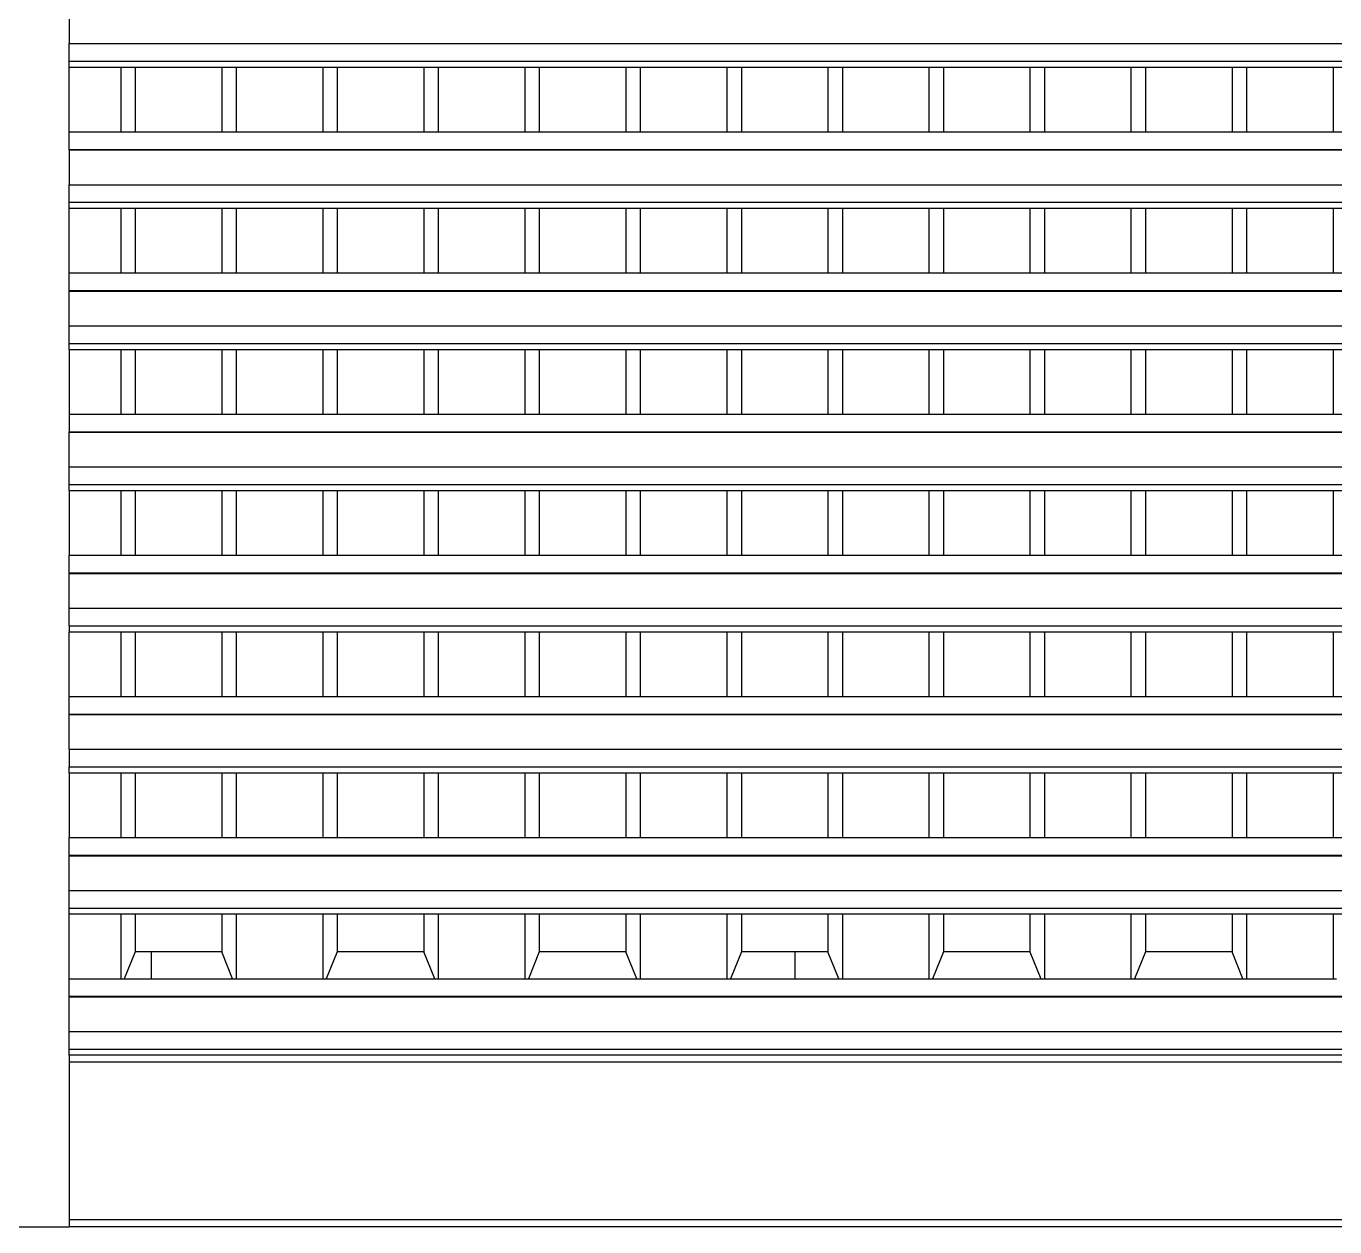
# Model space of a CAD drawing. Extents: x -92 to 92, y -11 to 21.
# Drawn here: x -58.459 to -56.63, y 14.388 to 16.066 of the extents above; entities that cross this region are included whole.
import ezdxf

# ---------------------------------------------------------------- set-up
doc = ezdxf.new("R2010")
doc.units = 0
doc.layers.get('0').update_dxf_attribs({"linetype": 'CONTINUOUS'})

msp = doc.modelspace()

# ---------------------------------------------------------------- linework, layer by layer
for p, q in [((-58.3987, 16.0907), (-58.3987, 16.0422)), ((-58.3987, 16.0422), (-54.7687, 16.0422)), ((-58.3987, 16.0176), (-58.3987, 16.0422)), ((-58.3987, 16.0176), (-54.7687, 16.0176)), ((-58.3987, 16.0093), (-58.3987, 16.0176)), ((-58.3987, 16.0093), (-58.3265, 16.0093)), ((-58.3987, 15.9189), (-58.3987, 16.0093)), ((-58.3265, 16.0093), (-58.3265, 15.9189)), ((-58.3265, 16.0093), (-58.3064, 16.0093)), ((-58.3064, 16.0093), (-58.3064, 15.9189)), ((-58.3064, 16.0093), (-58.1853, 16.0093)), ((-58.1853, 16.0093), (-58.1853, 15.9189)), ((-58.1853, 16.0093), (-58.1652, 16.0093)), ((-58.1652, 16.0093), (-58.1652, 15.9189)), ((-58.1652, 16.0093), (-58.0441, 16.0093)), ((-58.0441, 16.0093), (-58.0441, 15.9189)), ((-58.0441, 16.0093), (-58.0239, 16.0093)), ((-58.0239, 16.0093), (-58.0239, 15.9189)), ((-58.0239, 16.0093), (-57.9029, 16.0093)), ((-57.9029, 16.0093), (-57.9029, 15.9189)), ((-57.9029, 16.0093), (-57.8827, 16.0093)), ((-57.8827, 16.0093), (-57.8827, 15.9189)), ((-57.8827, 16.0093), (-57.7617, 16.0093)), ((-57.7617, 16.0093), (-57.7617, 15.9189)), ((-57.7617, 16.0093), (-57.7415, 16.0093)), ((-57.7415, 16.0093), (-57.7415, 15.9189)), ((-57.7415, 16.0093), (-57.6205, 16.0093)), ((-57.6205, 16.0093), (-57.6205, 15.9189)), ((-57.6205, 16.0093), (-57.6003, 16.0093)), ((-57.6003, 16.0093), (-57.6003, 15.9189)), ((-57.6003, 16.0093), (-57.4793, 16.0093)), ((-57.4793, 16.0093), (-57.4793, 15.9189)), ((-57.4793, 16.0093), (-57.4591, 16.0093)), ((-57.4591, 16.0093), (-57.4591, 15.9189)), ((-57.4591, 16.0093), (-57.3381, 16.0093)), ((-57.3381, 16.0093), (-57.3381, 15.9189)), ((-57.3381, 16.0093), (-57.3179, 16.0093)), ((-57.3179, 16.0093), (-57.3179, 15.9189)), ((-57.3179, 16.0093), (-57.1969, 16.0093)), ((-57.1969, 16.0093), (-57.1969, 15.9189)), ((-57.1969, 16.0093), (-57.1767, 16.0093)), ((-57.1767, 16.0093), (-57.1767, 15.9189)), ((-57.1767, 16.0093), (-57.0557, 16.0093)), ((-57.0557, 16.0093), (-57.0557, 15.9189)), ((-57.0557, 16.0093), (-57.0355, 16.0093)), ((-57.0355, 16.0093), (-57.0355, 15.9189)), ((-57.0355, 16.0093), (-56.9145, 16.0093)), ((-56.9145, 16.0093), (-56.9145, 15.9189)), ((-56.9145, 16.0093), (-56.8943, 16.0093)), ((-56.8943, 16.0093), (-56.8943, 15.9189)), ((-56.8943, 16.0093), (-56.7733, 16.0093)), ((-56.7733, 16.0093), (-56.7733, 15.9189)), ((-56.7733, 16.0093), (-56.7531, 16.0093)), ((-56.7531, 16.0093), (-56.7531, 15.9189)), ((-56.7531, 16.0093), (-56.6321, 16.0093)), ((-56.6321, 16.0093), (-56.6321, 15.9189)), ((-56.6321, 16.0093), (-56.6119, 16.0093)), ((-58.3987, 15.9189), (-58.3265, 15.9189)), ((-58.3987, 15.8943), (-58.3987, 15.9189)), ((-58.3265, 15.9189), (-58.3064, 15.9189)), ((-58.3064, 15.9189), (-58.1853, 15.9189)), ((-58.1853, 15.9189), (-58.1652, 15.9189)), ((-58.1652, 15.9189), (-58.0441, 15.9189)), ((-58.0441, 15.9189), (-58.0239, 15.9189)), ((-58.0239, 15.9189), (-57.9029, 15.9189)), ((-57.9029, 15.9189), (-57.8827, 15.9189)), ((-57.8827, 15.9189), (-57.7617, 15.9189)), ((-57.7617, 15.9189), (-57.7415, 15.9189)), ((-57.7415, 15.9189), (-57.6205, 15.9189)), ((-57.6205, 15.9189), (-57.6003, 15.9189)), ((-57.6003, 15.9189), (-57.4793, 15.9189)), ((-57.4793, 15.9189), (-57.4591, 15.9189)), ((-57.4591, 15.9189), (-57.3381, 15.9189)), ((-57.3381, 15.9189), (-57.3179, 15.9189)), ((-57.3179, 15.9189), (-57.1969, 15.9189)), ((-57.1969, 15.9189), (-57.1767, 15.9189)), ((-57.1767, 15.9189), (-57.0557, 15.9189)), ((-57.0557, 15.9189), (-57.0355, 15.9189)), ((-57.0355, 15.9189), (-56.9145, 15.9189)), ((-56.9145, 15.9189), (-56.8943, 15.9189)), ((-56.8943, 15.9189), (-56.7733, 15.9189)), ((-56.7733, 15.9189), (-56.7531, 15.9189)), ((-56.7531, 15.9189), (-56.6321, 15.9189)), ((-56.6321, 15.9189), (-56.6119, 15.9189)), ((-58.3987, 15.8943), (-54.7687, 15.8943)), ((-58.3987, 15.8934), (-58.3987, 15.8943)), ((-58.3987, 15.8934), (-54.7687, 15.8934)), ((-58.3987, 15.8934), (-58.3987, 15.8449)), ((-58.3987, 15.8449), (-54.7687, 15.8449)), ((-58.3987, 15.8203), (-58.3987, 15.8449)), ((-58.3987, 15.8203), (-54.7687, 15.8203)), ((-58.3987, 15.8121), (-58.3987, 15.8203)), ((-58.3987, 15.8121), (-58.3265, 15.8121)), ((-58.3987, 15.7216), (-58.3987, 15.8121)), ((-58.3265, 15.8121), (-58.3265, 15.7216)), ((-58.3265, 15.8121), (-58.3064, 15.8121)), ((-58.3064, 15.8121), (-58.3064, 15.7216)), ((-58.3064, 15.8121), (-58.1853, 15.8121)), ((-58.1853, 15.8121), (-58.1853, 15.7216)), ((-58.1853, 15.8121), (-58.1652, 15.8121)), ((-58.1652, 15.8121), (-58.1652, 15.7216)), ((-58.1652, 15.8121), (-58.0441, 15.8121)), ((-58.0441, 15.8121), (-58.0441, 15.7216)), ((-58.0441, 15.8121), (-58.0239, 15.8121)), ((-58.0239, 15.8121), (-58.0239, 15.7216)), ((-58.0239, 15.8121), (-57.9029, 15.8121)), ((-57.9029, 15.8121), (-57.9029, 15.7216)), ((-57.9029, 15.8121), (-57.8827, 15.8121)), ((-57.8827, 15.8121), (-57.8827, 15.7216)), ((-57.8827, 15.8121), (-57.7617, 15.8121)), ((-57.7617, 15.8121), (-57.7617, 15.7216)), ((-57.7617, 15.8121), (-57.7415, 15.8121)), ((-57.7415, 15.8121), (-57.7415, 15.7216)), ((-57.7415, 15.8121), (-57.6205, 15.8121)), ((-57.6205, 15.8121), (-57.6205, 15.7216)), ((-57.6205, 15.8121), (-57.6003, 15.8121)), ((-57.6003, 15.8121), (-57.6003, 15.7216)), ((-57.6003, 15.8121), (-57.4793, 15.8121)), ((-57.4793, 15.8121), (-57.4793, 15.7216)), ((-57.4793, 15.8121), (-57.4591, 15.8121)), ((-57.4591, 15.8121), (-57.4591, 15.7216)), ((-57.4591, 15.8121), (-57.3381, 15.8121)), ((-57.3381, 15.8121), (-57.3381, 15.7216)), ((-57.3381, 15.8121), (-57.3179, 15.8121)), ((-57.3179, 15.8121), (-57.3179, 15.7216)), ((-57.3179, 15.8121), (-57.1969, 15.8121)), ((-57.1969, 15.8121), (-57.1969, 15.7216)), ((-57.1969, 15.8121), (-57.1767, 15.8121)), ((-57.1767, 15.8121), (-57.1767, 15.7216)), ((-57.1767, 15.8121), (-57.0557, 15.8121)), ((-57.0557, 15.8121), (-57.0557, 15.7216)), ((-57.0557, 15.8121), (-57.0355, 15.8121)), ((-57.0355, 15.8121), (-57.0355, 15.7216)), ((-57.0355, 15.8121), (-56.9145, 15.8121)), ((-56.9145, 15.8121), (-56.9145, 15.7216)), ((-56.9145, 15.8121), (-56.8943, 15.8121)), ((-56.8943, 15.8121), (-56.8943, 15.7216)), ((-56.8943, 15.8121), (-56.7733, 15.8121)), ((-56.7733, 15.8121), (-56.7733, 15.7216)), ((-56.7733, 15.8121), (-56.7531, 15.8121)), ((-56.7531, 15.8121), (-56.7531, 15.7216)), ((-56.7531, 15.8121), (-56.6321, 15.8121)), ((-56.6321, 15.8121), (-56.6321, 15.7216)), ((-56.6321, 15.8121), (-56.6119, 15.8121)), ((-58.3987, 15.7216), (-58.3265, 15.7216)), ((-58.3987, 15.697), (-58.3987, 15.7216)), ((-58.3265, 15.7216), (-58.3064, 15.7216)), ((-58.3064, 15.7216), (-58.1853, 15.7216)), ((-58.1853, 15.7216), (-58.1652, 15.7216)), ((-58.1652, 15.7216), (-58.0441, 15.7216)), ((-58.0441, 15.7216), (-58.0239, 15.7216)), ((-58.0239, 15.7216), (-57.9029, 15.7216)), ((-57.9029, 15.7216), (-57.8827, 15.7216)), ((-57.8827, 15.7216), (-57.7617, 15.7216)), ((-57.7617, 15.7216), (-57.7415, 15.7216)), ((-57.7415, 15.7216), (-57.6205, 15.7216)), ((-57.6205, 15.7216), (-57.6003, 15.7216)), ((-57.6003, 15.7216), (-57.4793, 15.7216)), ((-57.4793, 15.7216), (-57.4591, 15.7216)), ((-57.4591, 15.7216), (-57.3381, 15.7216)), ((-57.3381, 15.7216), (-57.3179, 15.7216)), ((-57.3179, 15.7216), (-57.1969, 15.7216)), ((-57.1969, 15.7216), (-57.1767, 15.7216)), ((-57.1767, 15.7216), (-57.0557, 15.7216)), ((-57.0557, 15.7216), (-57.0355, 15.7216)), ((-57.0355, 15.7216), (-56.9145, 15.7216)), ((-56.9145, 15.7216), (-56.8943, 15.7216)), ((-56.8943, 15.7216), (-56.7733, 15.7216)), ((-56.7733, 15.7216), (-56.7531, 15.7216)), ((-56.7531, 15.7216), (-56.6321, 15.7216)), ((-56.6321, 15.7216), (-56.6119, 15.7216)), ((-58.3987, 15.697), (-54.7687, 15.697)), ((-58.3987, 15.6962), (-58.3987, 15.697)), ((-58.3987, 15.6962), (-54.7687, 15.6962)), ((-58.3987, 15.6477), (-58.3987, 15.6962)), ((-58.3987, 15.6477), (-54.7687, 15.6477)), ((-58.3987, 15.623), (-58.3987, 15.6477)), ((-58.3987, 15.623), (-54.7687, 15.623)), ((-58.3987, 15.6148), (-58.3987, 15.623)), ((-58.3987, 15.6148), (-58.3265, 15.6148)), ((-58.3987, 15.6148), (-58.3987, 15.5244)), ((-58.3265, 15.6148), (-58.3265, 15.5244)), ((-58.3265, 15.6148), (-58.3064, 15.6148)), ((-58.3064, 15.6148), (-58.3064, 15.5244)), ((-58.3064, 15.6148), (-58.1853, 15.6148)), ((-58.1853, 15.6148), (-58.1853, 15.5244)), ((-58.1853, 15.6148), (-58.1652, 15.6148)), ((-58.1652, 15.6148), (-58.1652, 15.5244)), ((-58.1652, 15.6148), (-58.0441, 15.6148)), ((-58.0441, 15.6148), (-58.0441, 15.5244)), ((-58.0441, 15.6148), (-58.0239, 15.6148)), ((-58.0239, 15.6148), (-58.0239, 15.5244)), ((-58.0239, 15.6148), (-57.9029, 15.6148)), ((-57.9029, 15.6148), (-57.9029, 15.5244)), ((-57.9029, 15.6148), (-57.8827, 15.6148)), ((-57.8827, 15.6148), (-57.8827, 15.5244)), ((-57.8827, 15.6148), (-57.7617, 15.6148)), ((-57.7617, 15.6148), (-57.7617, 15.5244)), ((-57.7617, 15.6148), (-57.7415, 15.6148)), ((-57.7415, 15.6148), (-57.7415, 15.5244)), ((-57.7415, 15.6148), (-57.6205, 15.6148)), ((-57.6205, 15.6148), (-57.6205, 15.5244)), ((-57.6205, 15.6148), (-57.6003, 15.6148)), ((-57.6003, 15.6148), (-57.6003, 15.5244)), ((-57.6003, 15.6148), (-57.4793, 15.6148)), ((-57.4793, 15.6148), (-57.4793, 15.5244)), ((-57.4793, 15.6148), (-57.4591, 15.6148)), ((-57.4591, 15.6148), (-57.4591, 15.5244)), ((-57.4591, 15.6148), (-57.3381, 15.6148)), ((-57.3381, 15.6148), (-57.3381, 15.5244)), ((-57.3381, 15.6148), (-57.3179, 15.6148)), ((-57.3179, 15.6148), (-57.3179, 15.5244)), ((-57.3179, 15.6148), (-57.1969, 15.6148)), ((-57.1969, 15.6148), (-57.1969, 15.5244)), ((-57.1969, 15.6148), (-57.1767, 15.6148)), ((-57.1767, 15.6148), (-57.1767, 15.5244)), ((-57.1767, 15.6148), (-57.0557, 15.6148)), ((-57.0557, 15.6148), (-57.0557, 15.5244)), ((-57.0557, 15.6148), (-57.0355, 15.6148)), ((-57.0355, 15.6148), (-57.0355, 15.5244)), ((-57.0355, 15.6148), (-56.9145, 15.6148)), ((-56.9145, 15.6148), (-56.9145, 15.5244)), ((-56.9145, 15.6148), (-56.8943, 15.6148)), ((-56.8943, 15.6148), (-56.8943, 15.5244)), ((-56.8943, 15.6148), (-56.7733, 15.6148)), ((-56.7733, 15.6148), (-56.7733, 15.5244)), ((-56.7733, 15.6148), (-56.7531, 15.6148)), ((-56.7531, 15.6148), (-56.7531, 15.5244)), ((-56.7531, 15.6148), (-56.6321, 15.6148)), ((-56.6321, 15.6148), (-56.6321, 15.5244)), ((-56.6321, 15.6148), (-56.6119, 15.6148)), ((-58.3987, 15.5244), (-58.3265, 15.5244)), ((-58.3987, 15.5244), (-58.3987, 15.4997)), ((-58.3265, 15.5244), (-58.3064, 15.5244)), ((-58.3064, 15.5244), (-58.1853, 15.5244)), ((-58.1853, 15.5244), (-58.1652, 15.5244)), ((-58.1652, 15.5244), (-58.0441, 15.5244)), ((-58.0441, 15.5244), (-58.0239, 15.5244)), ((-58.0239, 15.5244), (-57.9029, 15.5244)), ((-57.9029, 15.5244), (-57.8827, 15.5244)), ((-57.8827, 15.5244), (-57.7617, 15.5244)), ((-57.7617, 15.5244), (-57.7415, 15.5244)), ((-57.7415, 15.5244), (-57.6205, 15.5244)), ((-57.6205, 15.5244), (-57.6003, 15.5244)), ((-57.6003, 15.5244), (-57.4793, 15.5244)), ((-57.4793, 15.5244), (-57.4591, 15.5244)), ((-57.4591, 15.5244), (-57.3381, 15.5244)), ((-57.3381, 15.5244), (-57.3179, 15.5244)), ((-57.3179, 15.5244), (-57.1969, 15.5244)), ((-57.1969, 15.5244), (-57.1767, 15.5244)), ((-57.1767, 15.5244), (-57.0557, 15.5244)), ((-57.0557, 15.5244), (-57.0355, 15.5244)), ((-57.0355, 15.5244), (-56.9145, 15.5244)), ((-56.9145, 15.5244), (-56.8943, 15.5244)), ((-56.8943, 15.5244), (-56.7733, 15.5244)), ((-56.7733, 15.5244), (-56.7531, 15.5244)), ((-56.7531, 15.5244), (-56.6321, 15.5244)), ((-56.6321, 15.5244), (-56.6119, 15.5244)), ((-58.3987, 15.4997), (-54.7687, 15.4997)), ((-58.3987, 15.4989), (-58.3987, 15.4997)), ((-58.3987, 15.4989), (-54.7687, 15.4989)), ((-58.3987, 15.4504), (-58.3987, 15.4989)), ((-58.3987, 15.4504), (-54.7687, 15.4504)), ((-58.3987, 15.4257), (-58.3987, 15.4504)), ((-58.3987, 15.4257), (-54.7687, 15.4257)), ((-58.3987, 15.4175), (-58.3987, 15.4257)), ((-58.3987, 15.4175), (-58.3265, 15.4175)), ((-58.3987, 15.4175), (-58.3987, 15.3271)), ((-58.3265, 15.4175), (-58.3265, 15.3271)), ((-58.3265, 15.4175), (-58.3064, 15.4175)), ((-58.3064, 15.4175), (-58.3064, 15.3271)), ((-58.3064, 15.4175), (-58.1853, 15.4175)), ((-58.1853, 15.4175), (-58.1853, 15.3271)), ((-58.1853, 15.4175), (-58.1652, 15.4175)), ((-58.1652, 15.4175), (-58.1652, 15.3271)), ((-58.1652, 15.4175), (-58.0441, 15.4175)), ((-58.0441, 15.4175), (-58.0441, 15.3271)), ((-58.0441, 15.4175), (-58.0239, 15.4175)), ((-58.0239, 15.4175), (-58.0239, 15.3271)), ((-58.0239, 15.4175), (-57.9029, 15.4175)), ((-57.9029, 15.4175), (-57.9029, 15.3271)), ((-57.9029, 15.4175), (-57.8827, 15.4175)), ((-57.8827, 15.4175), (-57.8827, 15.3271)), ((-57.8827, 15.4175), (-57.7617, 15.4175)), ((-57.7617, 15.4175), (-57.7617, 15.3271)), ((-57.7617, 15.4175), (-57.7415, 15.4175)), ((-57.7415, 15.4175), (-57.7415, 15.3271)), ((-57.7415, 15.4175), (-57.6205, 15.4175)), ((-57.6205, 15.4175), (-57.6205, 15.3271)), ((-57.6205, 15.4175), (-57.6003, 15.4175)), ((-57.6003, 15.4175), (-57.6003, 15.3271)), ((-57.6003, 15.4175), (-57.4793, 15.4175)), ((-57.4793, 15.4175), (-57.4793, 15.3271)), ((-57.4793, 15.4175), (-57.4591, 15.4175)), ((-57.4591, 15.4175), (-57.4591, 15.3271)), ((-57.4591, 15.4175), (-57.3381, 15.4175)), ((-57.3381, 15.4175), (-57.3381, 15.3271)), ((-57.3381, 15.4175), (-57.3179, 15.4175)), ((-57.3179, 15.4175), (-57.3179, 15.3271)), ((-57.3179, 15.4175), (-57.1969, 15.4175)), ((-57.1969, 15.4175), (-57.1969, 15.3271)), ((-57.1969, 15.4175), (-57.1767, 15.4175)), ((-57.1767, 15.4175), (-57.1767, 15.3271)), ((-57.1767, 15.4175), (-57.0557, 15.4175)), ((-57.0557, 15.4175), (-57.0557, 15.3271)), ((-57.0557, 15.4175), (-57.0355, 15.4175)), ((-57.0355, 15.4175), (-57.0355, 15.3271)), ((-57.0355, 15.4175), (-56.9145, 15.4175)), ((-56.9145, 15.4175), (-56.9145, 15.3271)), ((-56.9145, 15.4175), (-56.8943, 15.4175)), ((-56.8943, 15.4175), (-56.8943, 15.3271)), ((-56.8943, 15.4175), (-56.7733, 15.4175)), ((-56.7733, 15.4175), (-56.7733, 15.3271)), ((-56.7733, 15.4175), (-56.7531, 15.4175)), ((-56.7531, 15.4175), (-56.7531, 15.3271)), ((-56.7531, 15.4175), (-56.6321, 15.4175)), ((-56.6321, 15.4175), (-56.6321, 15.3271)), ((-56.6321, 15.4175), (-56.6119, 15.4175)), ((-58.3987, 15.3271), (-58.3265, 15.3271)), ((-58.3987, 15.3024), (-58.3987, 15.3271)), ((-58.3265, 15.3271), (-58.3064, 15.3271)), ((-58.3064, 15.3271), (-58.1853, 15.3271)), ((-58.1853, 15.3271), (-58.1652, 15.3271)), ((-58.1652, 15.3271), (-58.0441, 15.3271)), ((-58.0441, 15.3271), (-58.0239, 15.3271)), ((-58.0239, 15.3271), (-57.9029, 15.3271)), ((-57.9029, 15.3271), (-57.8827, 15.3271)), ((-57.8827, 15.3271), (-57.7617, 15.3271)), ((-57.7617, 15.3271), (-57.7415, 15.3271)), ((-57.7415, 15.3271), (-57.6205, 15.3271)), ((-57.6205, 15.3271), (-57.6003, 15.3271)), ((-57.6003, 15.3271), (-57.4793, 15.3271)), ((-57.4793, 15.3271), (-57.4591, 15.3271)), ((-57.4591, 15.3271), (-57.3381, 15.3271)), ((-57.3381, 15.3271), (-57.3179, 15.3271)), ((-57.3179, 15.3271), (-57.1969, 15.3271)), ((-57.1969, 15.3271), (-57.1767, 15.3271)), ((-57.1767, 15.3271), (-57.0557, 15.3271)), ((-57.0557, 15.3271), (-57.0355, 15.3271)), ((-57.0355, 15.3271), (-56.9145, 15.3271)), ((-56.9145, 15.3271), (-56.8943, 15.3271)), ((-56.8943, 15.3271), (-56.7733, 15.3271)), ((-56.7733, 15.3271), (-56.7531, 15.3271)), ((-56.7531, 15.3271), (-56.6321, 15.3271)), ((-56.6321, 15.3271), (-56.6119, 15.3271)), ((-58.3987, 15.3024), (-54.7687, 15.3024)), ((-58.3987, 15.3016), (-58.3987, 15.3024)), ((-58.3987, 15.3016), (-54.7687, 15.3016)), ((-58.3987, 15.2531), (-58.3987, 15.3016)), ((-58.3987, 15.2531), (-54.7687, 15.2531)), ((-58.3987, 15.2284), (-58.3987, 15.2531)), ((-58.3987, 15.2284), (-54.7687, 15.2284)), ((-58.3987, 15.2284), (-58.3987, 15.2202)), ((-58.3987, 15.2202), (-58.3265, 15.2202)), ((-58.3987, 15.1298), (-58.3987, 15.2202)), ((-58.3265, 15.2202), (-58.3265, 15.1298)), ((-58.3265, 15.2202), (-58.3064, 15.2202)), ((-58.3064, 15.2202), (-58.3064, 15.1298)), ((-58.3064, 15.2202), (-58.1853, 15.2202)), ((-58.1853, 15.2202), (-58.1853, 15.1298)), ((-58.1853, 15.2202), (-58.1652, 15.2202)), ((-58.1652, 15.2202), (-58.1652, 15.1298)), ((-58.1652, 15.2202), (-58.0441, 15.2202)), ((-58.0441, 15.2202), (-58.0441, 15.1298)), ((-58.0441, 15.2202), (-58.0239, 15.2202)), ((-58.0239, 15.2202), (-58.0239, 15.1298)), ((-58.0239, 15.2202), (-57.9029, 15.2202)), ((-57.9029, 15.2202), (-57.9029, 15.1298)), ((-57.9029, 15.2202), (-57.8827, 15.2202)), ((-57.8827, 15.2202), (-57.8827, 15.1298)), ((-57.8827, 15.2202), (-57.7617, 15.2202)), ((-57.7617, 15.2202), (-57.7617, 15.1298)), ((-57.7617, 15.2202), (-57.7415, 15.2202)), ((-57.7415, 15.2202), (-57.7415, 15.1298)), ((-57.7415, 15.2202), (-57.6205, 15.2202)), ((-57.6205, 15.2202), (-57.6205, 15.1298)), ((-57.6205, 15.2202), (-57.6003, 15.2202)), ((-57.6003, 15.2202), (-57.6003, 15.1298)), ((-57.6003, 15.2202), (-57.4793, 15.2202)), ((-57.4793, 15.2202), (-57.4793, 15.1298)), ((-57.4793, 15.2202), (-57.4591, 15.2202)), ((-57.4591, 15.2202), (-57.4591, 15.1298)), ((-57.4591, 15.2202), (-57.3381, 15.2202)), ((-57.3381, 15.2202), (-57.3381, 15.1298)), ((-57.3381, 15.2202), (-57.3179, 15.2202)), ((-57.3179, 15.2202), (-57.3179, 15.1298)), ((-57.3179, 15.2202), (-57.1969, 15.2202)), ((-57.1969, 15.2202), (-57.1969, 15.1298)), ((-57.1969, 15.2202), (-57.1767, 15.2202)), ((-57.1767, 15.2202), (-57.1767, 15.1298)), ((-57.1767, 15.2202), (-57.0557, 15.2202)), ((-57.0557, 15.2202), (-57.0557, 15.1298)), ((-57.0557, 15.2202), (-57.0355, 15.2202)), ((-57.0355, 15.2202), (-57.0355, 15.1298)), ((-57.0355, 15.2202), (-56.9145, 15.2202)), ((-56.9145, 15.2202), (-56.9145, 15.1298)), ((-56.9145, 15.2202), (-56.8943, 15.2202)), ((-56.8943, 15.2202), (-56.8943, 15.1298)), ((-56.8943, 15.2202), (-56.7733, 15.2202)), ((-56.7733, 15.2202), (-56.7733, 15.1298)), ((-56.7733, 15.2202), (-56.7531, 15.2202)), ((-56.7531, 15.2202), (-56.7531, 15.1298)), ((-56.7531, 15.2202), (-56.6321, 15.2202)), ((-56.6321, 15.2202), (-56.6321, 15.1298)), ((-56.6321, 15.2202), (-56.6119, 15.2202)), ((-58.3987, 15.1298), (-58.3265, 15.1298)), ((-58.3987, 15.1051), (-58.3987, 15.1298)), ((-58.3265, 15.1298), (-58.3064, 15.1298)), ((-58.3064, 15.1298), (-58.1853, 15.1298)), ((-58.1853, 15.1298), (-58.1652, 15.1298)), ((-58.1652, 15.1298), (-58.0441, 15.1298)), ((-58.0441, 15.1298), (-58.0239, 15.1298)), ((-58.0239, 15.1298), (-57.9029, 15.1298)), ((-57.9029, 15.1298), (-57.8827, 15.1298)), ((-57.8827, 15.1298), (-57.7617, 15.1298)), ((-57.7617, 15.1298), (-57.7415, 15.1298)), ((-57.7415, 15.1298), (-57.6205, 15.1298)), ((-57.6205, 15.1298), (-57.6003, 15.1298)), ((-57.6003, 15.1298), (-57.4793, 15.1298)), ((-57.4793, 15.1298), (-57.4591, 15.1298)), ((-57.4591, 15.1298), (-57.3381, 15.1298)), ((-57.3381, 15.1298), (-57.3179, 15.1298)), ((-57.3179, 15.1298), (-57.1969, 15.1298)), ((-57.1969, 15.1298), (-57.1767, 15.1298)), ((-57.1767, 15.1298), (-57.0557, 15.1298)), ((-57.0557, 15.1298), (-57.0355, 15.1298)), ((-57.0355, 15.1298), (-56.9145, 15.1298)), ((-56.9145, 15.1298), (-56.8943, 15.1298)), ((-56.8943, 15.1298), (-56.7733, 15.1298)), ((-56.7733, 15.1298), (-56.7531, 15.1298)), ((-56.7531, 15.1298), (-56.6321, 15.1298)), ((-56.6321, 15.1298), (-56.6119, 15.1298)), ((-58.3987, 15.1051), (-54.7687, 15.1051)), ((-58.3987, 15.1043), (-58.3987, 15.1051)), ((-58.3987, 15.1043), (-54.7687, 15.1043)), ((-58.3987, 15.0558), (-58.3987, 15.1043)), ((-58.3987, 15.0558), (-54.7687, 15.0558)), ((-58.3987, 15.0558), (-58.3987, 15.0312)), ((-58.3987, 15.0312), (-54.7687, 15.0312)), ((-58.3987, 15.0229), (-58.3987, 15.0312)), ((-58.3987, 15.0229), (-58.3265, 15.0229)), ((-58.3987, 15.0229), (-58.3987, 14.9325)), ((-58.3265, 15.0229), (-58.3265, 14.9325)), ((-58.3265, 15.0229), (-58.3064, 15.0229)), ((-58.3064, 15.0229), (-58.3064, 14.9325)), ((-58.3064, 15.0229), (-58.1853, 15.0229)), ((-58.1853, 15.0229), (-58.1853, 14.9325)), ((-58.1853, 15.0229), (-58.1652, 15.0229)), ((-58.1652, 15.0229), (-58.1652, 14.9325)), ((-58.1652, 15.0229), (-58.0441, 15.0229)), ((-58.0441, 15.0229), (-58.0441, 14.9325)), ((-58.0441, 15.0229), (-58.0239, 15.0229)), ((-58.0239, 15.0229), (-58.0239, 14.9325)), ((-58.0239, 15.0229), (-57.9029, 15.0229)), ((-57.9029, 15.0229), (-57.9029, 14.9325)), ((-57.9029, 15.0229), (-57.8827, 15.0229)), ((-57.8827, 15.0229), (-57.8827, 14.9325)), ((-57.8827, 15.0229), (-57.7617, 15.0229)), ((-57.7617, 15.0229), (-57.7617, 14.9325)), ((-57.7617, 15.0229), (-57.7415, 15.0229)), ((-57.7415, 15.0229), (-57.7415, 14.9325)), ((-57.7415, 15.0229), (-57.6205, 15.0229)), ((-57.6205, 15.0229), (-57.6205, 14.9325)), ((-57.6205, 15.0229), (-57.6003, 15.0229)), ((-57.6003, 15.0229), (-57.6003, 14.9325)), ((-57.6003, 15.0229), (-57.4793, 15.0229)), ((-57.4793, 15.0229), (-57.4793, 14.9325)), ((-57.4793, 15.0229), (-57.4591, 15.0229)), ((-57.4591, 15.0229), (-57.4591, 14.9325)), ((-57.4591, 15.0229), (-57.3381, 15.0229)), ((-57.3381, 15.0229), (-57.3381, 14.9325)), ((-57.3381, 15.0229), (-57.3179, 15.0229)), ((-57.3179, 15.0229), (-57.3179, 14.9325)), ((-57.3179, 15.0229), (-57.1969, 15.0229)), ((-57.1969, 15.0229), (-57.1969, 14.9325)), ((-57.1969, 15.0229), (-57.1767, 15.0229)), ((-57.1767, 15.0229), (-57.1767, 14.9325)), ((-57.1767, 15.0229), (-57.0557, 15.0229)), ((-57.0557, 15.0229), (-57.0557, 14.9325)), ((-57.0557, 15.0229), (-57.0355, 15.0229)), ((-57.0355, 15.0229), (-57.0355, 14.9325)), ((-57.0355, 15.0229), (-56.9145, 15.0229)), ((-56.9145, 15.0229), (-56.9145, 14.9325)), ((-56.9145, 15.0229), (-56.8943, 15.0229)), ((-56.8943, 15.0229), (-56.8943, 14.9325)), ((-56.8943, 15.0229), (-56.7733, 15.0229)), ((-56.7733, 15.0229), (-56.7733, 14.9325)), ((-56.7733, 15.0229), (-56.7531, 15.0229)), ((-56.7531, 15.0229), (-56.7531, 14.9325)), ((-56.7531, 15.0229), (-56.6321, 15.0229)), ((-56.6321, 15.0229), (-56.6321, 14.9325)), ((-56.6321, 15.0229), (-56.6119, 15.0229)), ((-58.3987, 14.9325), (-58.3265, 14.9325)), ((-58.3987, 14.9079), (-58.3987, 14.9325)), ((-58.3265, 14.9325), (-58.3064, 14.9325)), ((-58.3064, 14.9325), (-58.1853, 14.9325)), ((-58.1853, 14.9325), (-58.1652, 14.9325)), ((-58.1652, 14.9325), (-58.0441, 14.9325)), ((-58.0441, 14.9325), (-58.0239, 14.9325)), ((-58.0239, 14.9325), (-57.9029, 14.9325)), ((-57.9029, 14.9325), (-57.8827, 14.9325)), ((-57.8827, 14.9325), (-57.7617, 14.9325)), ((-57.7617, 14.9325), (-57.7415, 14.9325)), ((-57.7415, 14.9325), (-57.6205, 14.9325)), ((-57.6205, 14.9325), (-57.6003, 14.9325)), ((-57.6003, 14.9325), (-57.4793, 14.9325)), ((-57.4793, 14.9325), (-57.4591, 14.9325)), ((-57.4591, 14.9325), (-57.3381, 14.9325)), ((-57.3381, 14.9325), (-57.3179, 14.9325)), ((-57.3179, 14.9325), (-57.1969, 14.9325)), ((-57.1969, 14.9325), (-57.1767, 14.9325)), ((-57.1767, 14.9325), (-57.0557, 14.9325)), ((-57.0557, 14.9325), (-57.0355, 14.9325)), ((-57.0355, 14.9325), (-56.9145, 14.9325)), ((-56.9145, 14.9325), (-56.8943, 14.9325)), ((-56.8943, 14.9325), (-56.7733, 14.9325)), ((-56.7733, 14.9325), (-56.7531, 14.9325)), ((-56.7531, 14.9325), (-56.6321, 14.9325)), ((-56.6321, 14.9325), (-56.6119, 14.9325)), ((-58.3987, 14.9079), (-54.7687, 14.9079)), ((-58.3987, 14.907), (-58.3987, 14.9079)), ((-58.3987, 14.907), (-54.7687, 14.907)), ((-58.3987, 14.8585), (-58.3987, 14.907)), ((-58.3987, 14.8585), (-54.7687, 14.8585)), ((-58.3987, 14.8339), (-58.3987, 14.8585)), ((-58.3987, 14.8339), (-54.7687, 14.8339)), ((-58.3987, 14.8257), (-58.3987, 14.8339)), ((-58.3987, 14.8257), (-58.3265, 14.8257)), ((-58.3987, 14.7352), (-58.3987, 14.8257)), ((-58.3265, 14.8257), (-58.3265, 14.7352)), ((-58.3265, 14.8257), (-58.3064, 14.8257)), ((-58.3064, 14.8257), (-58.3064, 14.7725)), ((-58.3064, 14.8257), (-58.1853, 14.8257)), ((-58.1853, 14.8257), (-58.1853, 14.7725)), ((-58.1853, 14.8257), (-58.1652, 14.8257)), ((-58.1652, 14.8257), (-58.1652, 14.7352)), ((-58.1652, 14.8257), (-58.0441, 14.8257)), ((-58.0441, 14.8257), (-58.0441, 14.7352)), ((-58.0441, 14.8257), (-58.0239, 14.8257)), ((-58.0239, 14.8257), (-58.0239, 14.7725)), ((-58.0239, 14.8257), (-57.9029, 14.8257)), ((-57.9029, 14.8257), (-57.9029, 14.7725)), ((-57.9029, 14.8257), (-57.8827, 14.8257)), ((-57.8827, 14.8257), (-57.8827, 14.7352)), ((-57.8827, 14.8257), (-57.7617, 14.8257)), ((-57.7617, 14.8257), (-57.7617, 14.7352)), ((-57.7617, 14.8257), (-57.7415, 14.8257)), ((-57.7415, 14.8257), (-57.7415, 14.7725)), ((-57.7415, 14.8257), (-57.6205, 14.8257)), ((-57.6205, 14.8257), (-57.6205, 14.7725)), ((-57.6205, 14.8257), (-57.6003, 14.8257)), ((-57.6003, 14.8257), (-57.6003, 14.7352)), ((-57.6003, 14.8257), (-57.4793, 14.8257)), ((-57.4793, 14.8257), (-57.4793, 14.7352)), ((-57.4793, 14.8257), (-57.4591, 14.8257)), ((-57.4591, 14.8257), (-57.4591, 14.7725)), ((-57.4591, 14.8257), (-57.3381, 14.8257)), ((-57.3381, 14.8257), (-57.3381, 14.7725)), ((-57.3381, 14.8257), (-57.3179, 14.8257)), ((-57.3179, 14.8257), (-57.3179, 14.7352)), ((-57.3179, 14.8257), (-57.1969, 14.8257)), ((-57.1969, 14.8257), (-57.1969, 14.7352)), ((-57.1969, 14.8257), (-57.1767, 14.8257)), ((-57.1767, 14.8257), (-57.1767, 14.7725)), ((-57.1767, 14.8257), (-57.0557, 14.8257)), ((-57.0557, 14.8257), (-57.0557, 14.7725)), ((-57.0557, 14.8257), (-57.0355, 14.8257)), ((-57.0355, 14.8257), (-57.0355, 14.7352)), ((-57.0355, 14.8257), (-56.9145, 14.8257)), ((-56.9145, 14.8257), (-56.9145, 14.7352)), ((-56.9145, 14.8257), (-56.8943, 14.8257)), ((-56.8943, 14.8257), (-56.8943, 14.7725)), ((-56.8943, 14.8257), (-56.7733, 14.8257)), ((-56.7733, 14.8257), (-56.7733, 14.7725)), ((-56.7733, 14.8257), (-56.7531, 14.8257)), ((-56.7531, 14.8257), (-56.7531, 14.7352)), ((-56.7531, 14.8257), (-56.6321, 14.8257)), ((-56.6321, 14.8257), (-56.6321, 14.7352)), ((-56.6321, 14.8257), (-56.6119, 14.8257)), ((-58.3064, 14.7725), (-58.3216, 14.7352)), ((-58.2837, 14.7725), (-58.3064, 14.7725)), ((-58.2837, 14.7352), (-58.2837, 14.7725)), ((-58.1853, 14.7725), (-58.2837, 14.7725)), ((-58.1701, 14.7352), (-58.1853, 14.7725)), ((-58.0239, 14.7725), (-58.0392, 14.7352)), ((-57.9029, 14.7725), (-58.0239, 14.7725)), ((-57.8877, 14.7352), (-57.9029, 14.7725)), ((-57.7415, 14.7725), (-57.7568, 14.7352)), ((-57.6205, 14.7725), (-57.7415, 14.7725)), ((-57.6053, 14.7352), (-57.6205, 14.7725)), ((-57.4591, 14.7725), (-57.4744, 14.7352)), ((-57.3837, 14.7725), (-57.4591, 14.7725)), ((-57.3837, 14.7352), (-57.3837, 14.7725)), ((-57.3381, 14.7725), (-57.3837, 14.7725)), ((-57.3228, 14.7352), (-57.3381, 14.7725)), ((-57.1767, 14.7725), (-57.192, 14.7352)), ((-57.0557, 14.7725), (-57.1767, 14.7725)), ((-57.0557, 14.7725), (-57.0404, 14.7352)), ((-56.8943, 14.7725), (-56.9095, 14.7352)), ((-56.7733, 14.7725), (-56.8943, 14.7725)), ((-56.758, 14.7352), (-56.7733, 14.7725)), ((-58.3987, 14.7352), (-58.3265, 14.7352)), ((-58.3987, 14.7106), (-58.3987, 14.7352)), ((-58.3265, 14.7352), (-58.3216, 14.7352)), ((-58.3216, 14.7352), (-58.2837, 14.7352)), ((-58.2837, 14.7352), (-58.1701, 14.7352)), ((-58.1701, 14.7352), (-58.1652, 14.7352)), ((-58.1652, 14.7352), (-58.0441, 14.7352)), ((-58.0441, 14.7352), (-58.0392, 14.7352)), ((-58.0392, 14.7352), (-57.8877, 14.7352)), ((-57.8877, 14.7352), (-57.8827, 14.7352)), ((-57.8827, 14.7352), (-57.7617, 14.7352)), ((-57.7617, 14.7352), (-57.7568, 14.7352)), ((-57.7568, 14.7352), (-57.6053, 14.7352)), ((-57.6053, 14.7352), (-57.6003, 14.7352)), ((-57.6003, 14.7352), (-57.4793, 14.7352)), ((-57.4793, 14.7352), (-57.4744, 14.7352)), ((-57.4744, 14.7352), (-57.3837, 14.7352)), ((-57.3837, 14.7352), (-57.3228, 14.7352)), ((-57.3228, 14.7352), (-57.3179, 14.7352)), ((-57.3179, 14.7352), (-57.1969, 14.7352)), ((-57.1969, 14.7352), (-57.192, 14.7352)), ((-57.192, 14.7352), (-57.0404, 14.7352)), ((-57.0404, 14.7352), (-57.0355, 14.7352)), ((-57.0355, 14.7352), (-56.9145, 14.7352)), ((-56.9145, 14.7352), (-56.9095, 14.7352)), ((-56.9095, 14.7352), (-56.758, 14.7352)), ((-56.758, 14.7352), (-56.7531, 14.7352)), ((-56.7531, 14.7352), (-56.6321, 14.7352)), ((-56.6321, 14.7352), (-56.6271, 14.7352)), ((-58.3987, 14.7106), (-54.7687, 14.7106)), ((-58.3987, 14.7098), (-58.3987, 14.7106)), ((-58.3987, 14.7098), (-54.7687, 14.7098)), ((-58.3987, 14.6613), (-58.3987, 14.7098)), ((-58.3987, 14.6613), (-54.7687, 14.6613)), ((-58.3987, 14.6366), (-58.3987, 14.6613)), ((-58.3987, 14.6366), (-54.7687, 14.6366)), ((-58.3987, 14.6284), (-58.3987, 14.6366)), ((-54.7687, 14.6284), (-58.3987, 14.6284)), ((-58.3987, 14.6284), (-58.3987, 14.6186)), ((-54.7687, 14.6186), (-58.3987, 14.6186)), ((-58.3987, 14.6186), (-58.3987, 14.3982)), ((-54.7687, 14.3982), (-58.3987, 14.3982)), ((-58.3987, 14.3982), (-58.3987, 14.3884)), ((-58.5187, 14.3884), (-58.3987, 14.3884)), ((-54.7687, 14.3884), (-58.3987, 14.3884))]:
    msp.add_line(p, q)

doc.saveas('drawing.dxf')
